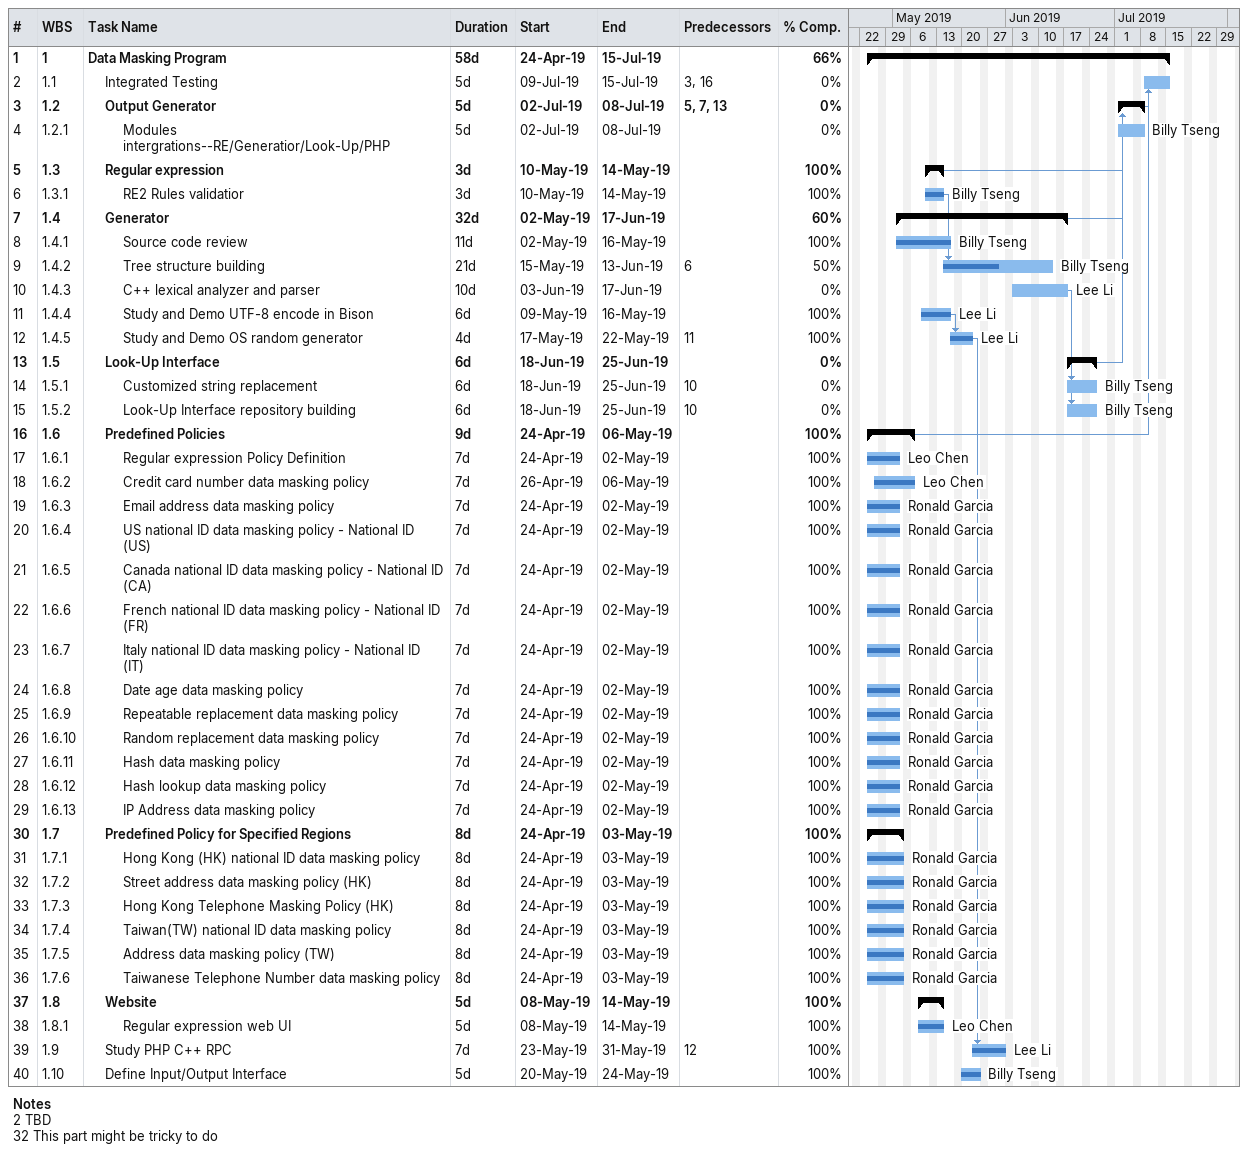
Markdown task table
| ID | WBS | Task | Duration | Start | Finish | Predecessors | Resources | % complete |
|---|---|---|---|---|---|---|---|---|
| 1 | 1 | **Data Masking Program** | 58d | 2019-04-24 | 2019-07-15 |  |  | 66 |
| 2 | 1.1 | Integrated Testing | 5d | 2019-07-09 | 2019-07-15 | 3, 16 |  | 0 |
| 3 | 1.2 | **Output Generator** | 5d | 2019-07-02 | 2019-07-08 | 5, 7, 13 |  | 0 |
| 4 | 1.2.1 | Modules intergrations--RE/Generatior/Look-Up/PHP | 5d | 2019-07-02 | 2019-07-08 |  | Billy Tseng | 0 |
| 5 | 1.3 | **Regular expression** | 3d | 2019-05-10 | 2019-05-14 |  |  | 100 |
| 6 | 1.3.1 | RE2 Rules validatior | 3d | 2019-05-10 | 2019-05-14 |  | Billy Tseng | 100 |
| 7 | 1.4 | **Generator** | 32d | 2019-05-02 | 2019-06-17 |  |  | 60 |
| 8 | 1.4.1 | Source code review | 11d | 2019-05-02 | 2019-05-16 |  | Billy Tseng | 100 |
| 9 | 1.4.2 | Tree structure building | 21d | 2019-05-15 | 2019-06-13 | 6 | Billy Tseng | 50 |
| 10 | 1.4.3 | C++ lexical analyzer and parser | 10d | 2019-06-03 | 2019-06-17 |  | Lee Li | 0 |
| 11 | 1.4.4 | Study and Demo UTF-8 encode in Bison | 6d | 2019-05-09 | 2019-05-16 |  | Lee Li | 100 |
| 12 | 1.4.5 | Study and Demo OS random generator | 4d | 2019-05-17 | 2019-05-22 | 11 | Lee Li | 100 |
| 13 | 1.5 | **Look-Up Interface** | 6d | 2019-06-18 | 2019-06-25 |  |  | 0 |
| 14 | 1.5.1 | Customized string replacement | 6d | 2019-06-18 | 2019-06-25 | 10 | Billy Tseng | 0 |
| 15 | 1.5.2 | Look-Up Interface repository building | 6d | 2019-06-18 | 2019-06-25 | 10 | Billy Tseng | 0 |
| 16 | 1.6 | **Predefined Policies** | 9d | 2019-04-24 | 2019-05-06 |  |  | 100 |
| 17 | 1.6.1 | Regular expression Policy Definition | 7d | 2019-04-24 | 2019-05-02 |  | Leo Chen | 100 |
| 18 | 1.6.2 | Credit card number data masking policy | 7d | 2019-04-26 | 2019-05-06 |  | Leo Chen | 100 |
| 19 | 1.6.3 | Email address data masking policy | 7d | 2019-04-24 | 2019-05-02 |  | Ronald Garcia | 100 |
| 20 | 1.6.4 | US national ID data masking policy - National ID (US) | 7d | 2019-04-24 | 2019-05-02 |  | Ronald Garcia | 100 |
| 21 | 1.6.5 | Canada national ID data masking policy - National ID (CA) | 7d | 2019-04-24 | 2019-05-02 |  | Ronald Garcia | 100 |
| 22 | 1.6.6 | French national ID data masking policy - National ID (FR) | 7d | 2019-04-24 | 2019-05-02 |  | Ronald Garcia | 100 |
| 23 | 1.6.7 | Italy national ID data masking policy - National ID (IT) | 7d | 2019-04-24 | 2019-05-02 |  | Ronald Garcia | 100 |
| 24 | 1.6.8 | Date age data masking policy | 7d | 2019-04-24 | 2019-05-02 |  | Ronald Garcia | 100 |
| 25 | 1.6.9 | Repeatable replacement data masking policy | 7d | 2019-04-24 | 2019-05-02 |  | Ronald Garcia | 100 |
| 26 | 1.6.10 | Random replacement data masking policy | 7d | 2019-04-24 | 2019-05-02 |  | Ronald Garcia | 100 |
| 27 | 1.6.11 | Hash data masking policy | 7d | 2019-04-24 | 2019-05-02 |  | Ronald Garcia | 100 |
| 28 | 1.6.12 | Hash lookup data masking policy | 7d | 2019-04-24 | 2019-05-02 |  | Ronald Garcia | 100 |
| 29 | 1.6.13 | IP Address data masking policy | 7d | 2019-04-24 | 2019-05-02 |  | Ronald Garcia | 100 |
| 30 | 1.7 | **Predefined Policy for Specified Regions** | 8d | 2019-04-24 | 2019-05-03 |  |  | 100 |
| 31 | 1.7.1 | Hong Kong (HK) national ID data masking policy | 8d | 2019-04-24 | 2019-05-03 |  | Ronald Garcia | 100 |
| 32 | 1.7.2 | Street address data masking policy (HK) | 8d | 2019-04-24 | 2019-05-03 |  | Ronald Garcia | 100 |
| 33 | 1.7.3 | Hong Kong Telephone Masking Policy (HK) | 8d | 2019-04-24 | 2019-05-03 |  | Ronald Garcia | 100 |
| 34 | 1.7.4 | Taiwan(TW) national ID data masking policy | 8d | 2019-04-24 | 2019-05-03 |  | Ronald Garcia | 100 |
| 35 | 1.7.5 | Address data masking policy (TW) | 8d | 2019-04-24 | 2019-05-03 |  | Ronald Garcia | 100 |
| 36 | 1.7.6 | Taiwanese Telephone Number data masking policy | 8d | 2019-04-24 | 2019-05-03 |  | Ronald Garcia | 100 |
| 37 | 1.8 | **Website** | 5d | 2019-05-08 | 2019-05-14 |  |  | 100 |
| 38 | 1.8.1 | Regular expression web UI | 5d | 2019-05-08 | 2019-05-14 |  | Leo Chen | 100 |
| 39 | 1.9 | Study PHP C++ RPC | 7d | 2019-05-23 | 2019-05-31 | 12 | Lee Li | 100 |
| 40 | 1.10 | Define Input/Output Interface | 5d | 2019-05-20 | 2019-05-24 |  | Billy Tseng | 100 |

Notes
- 2: TBD
- 32: This part might be tricky to do
